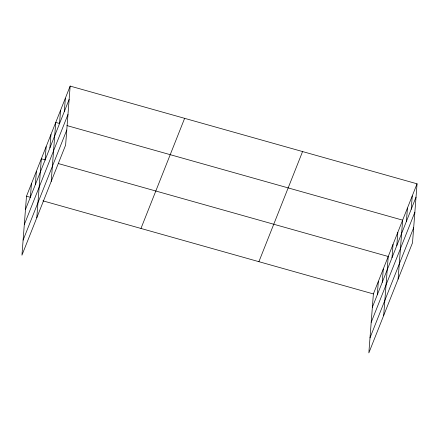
<?xml version="1.0" encoding="UTF-8"?>
<svg xmlns="http://www.w3.org/2000/svg" width="439" height="439" viewBox="0 0 439 439"><rect width="100%" height="100%" fill="white"/><g stroke="black" fill="none" stroke-linecap="round" stroke-linejoin="round"><path stroke-width="0.66" d="M70.158 86.088L26.488 196.206L21.95 255.191L65.62 145.068L70.158 86.088L417.05 183.809L412.512 242.794L368.842 352.912L373.38 293.932L417.05 183.809M30.412 197.051L31.438 183.727M35.361 184.572L36.388 171.248M36.799 217.749L41.337 158.764L45.283 159.878M45.113 159.977L46.139 146.653M49.92 147.866L50.946 134.543M51.209 181.406L55.748 122.426L59.693 123.54M59.528 123.639L60.549 110.315M64.33 111.522L65.356 98.199M377.304 294.778L378.33 281.448M382.254 282.293L383.28 268.97M383.691 315.471L388.23 256.491L58.442 163.588M392.005 257.704L393.031 244.375M396.812 245.588L397.833 232.264M398.102 279.133L402.64 220.153L66.931 125.576M406.415 221.36L407.441 208.037M411.222 209.249L412.248 195.926M25.462 209.529L69.132 99.412M24.304 224.598L67.974 114.48M23.108 240.122L66.783 130.004M140.963 228.456L184.632 118.338M258.906 261.682L302.575 151.565M372.354 307.256L416.024 197.133M371.196 322.325L414.866 212.202M370 337.843L413.67 227.726M26.488 196.206L30.434 197.32M42.934 200.842L373.38 293.932"/></g></svg>
